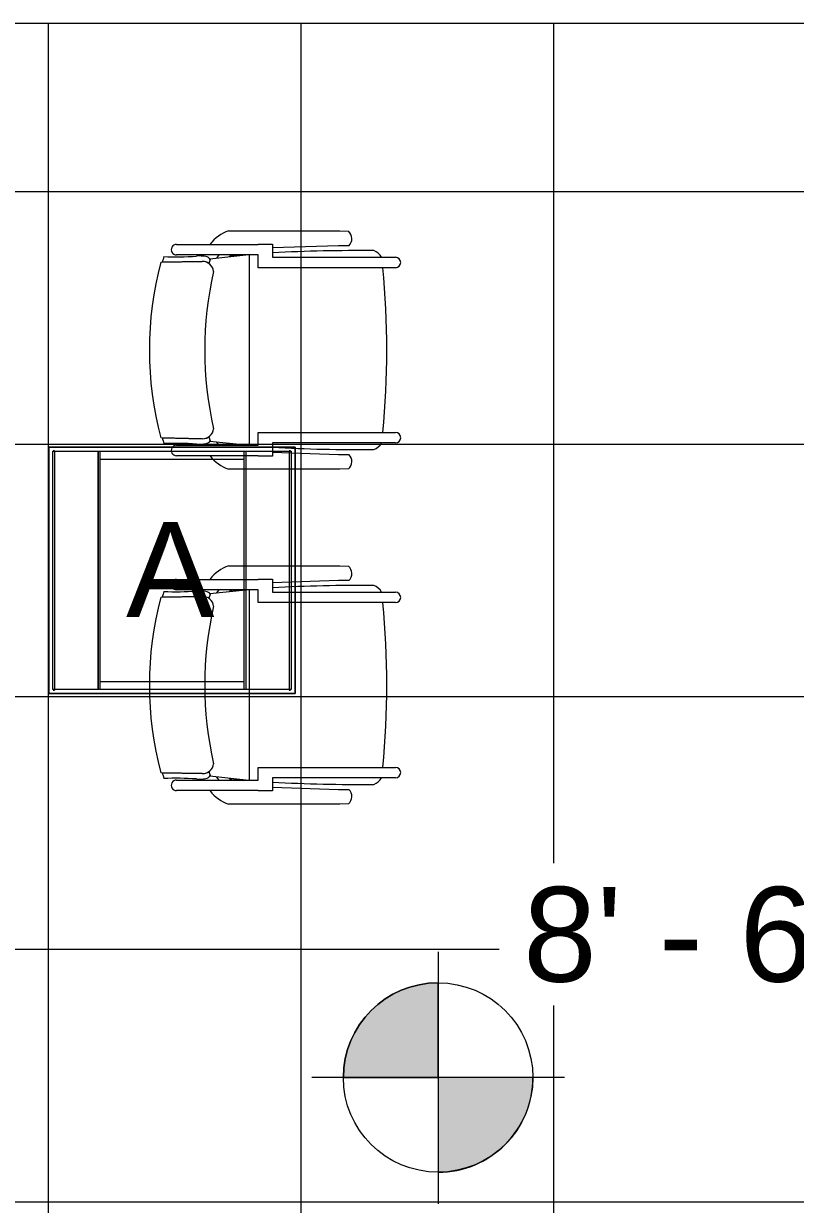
# Model space of a CAD drawing. Header units: inches. Extents: x -1206 to 1060, y -822 to 854.
# Drawn here: x -6.3 to 67, y -98.2 to 14 of the extents above; entities that cross this region are included whole.
import ezdxf

# ---------------------------------------------------------------- set-up
doc = ezdxf.new("R2010")
doc.units = ezdxf.units.IN
doc.header["$MEASUREMENT"] = 0
for name, color, linetype, lineweight in [('X1$0$A-CLNG', 13, 'Continuous', 13), ('X1$0$A-CLNG-PATT', 13, 'Continuous', 13), ('X1$0$A-WALL', 113, 'Continuous', 13), ('X1$0$E-LITE-EQPM', 33, 'Continuous', 9), ('X1$0$E-LITE-EQPM-IDEN', 33, 'Continuous', 9), ('X1$0$G-ANNO-DIMS', 111, 'Continuous', 9), ('X1$0$I-FURN', 30, 'Continuous', 9)]:
    doc.layers.add(name, color=color, linetype=linetype, lineweight=lineweight)
doc.styles.add('X1$0$Arial', font='arial.ttf', dxfattribs={"height": 8.999999999999991})

# ---------------------------------------------------------------- blocks, each defined once
blk = doc.blocks.new('X1$0$F-Haworth_Chair_X99-Seminar - X99 Seminar Chair with Glides-5034159-FIRST FLOOR RCP')
at = {"layer": 'X1$0$I-FURN'}
for p, q in [((-8.819570426643756, -0.8925494641141984), (-8.819570426643773, 10.77833585943518)), ((-7.828603339574118, 10.77833585943519), (-7.828603339574097, -2.27054672004128)), ((7.828603339575568, -2.27054672004128), (7.828603339575589, 10.77833585943519)), ((8.819570426645244, 10.77833585943518), (8.819570426645226, -0.8925494641141988)), ((-11.32417292118691, 5.481649725112688), (-11.29500691691706, 6.316854810634502)), ((-9.918558335967687, 6.364921454247101), (-9.918558335967685, 5.364921454247133)), ((9.918558335969154, 5.364921454247133), (9.918558335969157, 6.364921454247101)), ((11.29500691691853, 6.316854810634502), (11.32417292118838, 5.481649725112688)), ((-11.32417292118687, -5.05809713606885), (-11.32417292118689, 5.481649725112683)), ((-9.918558335967687, 5.364921454247133), (-9.705482499005956, -0.8925494641142581)), ((9.705482499007429, -0.8925494641142581), (9.918558335969157, 5.364921454247133)), ((11.32417292118836, 5.481649725112683), (11.32417292118834, -5.058097136068852)), ((-10.06957042664375, -0.8925494641142024), (-8.819570426643756, -0.8925494641141984)), ((-10.06957042664375, -2.270546720041287), (-10.06957042664375, -0.8925494641142024)), ((8.819570426645226, -0.8925494641141984), (10.06957042664523, -0.8925494641142024)), ((10.06957042664523, -0.8925494641142024), (10.06957042664522, -2.270546720041287)), ((-10.03789925041468, -2.270546720041287), (-10.06957042664375, -2.270546720041287)), ((-10.03789925041467, -10.02054672004128), (-10.03789925041468, -2.270546720041286)), ((-9.041880343971783, -2.270546720041284), (-9.041880343971773, -10.02054672004128)), ((-7.828603339574097, -2.27054672004128), (-9.041880343971783, -2.270546720041284)), ((-9.041880343971608, -3.121849652256108), (9.041880343973403, -3.121849652256049)), ((9.041880343973254, -2.270546720041284), (7.828603339575568, -2.27054672004128)), ((9.041880343973242, -10.02054672004128), (9.041880343973254, -2.270546720041284)), ((10.03789925041615, -2.270546720041287), (10.03789925041614, -10.02054672004128)), ((10.06957042664522, -2.270546720041287), (10.03789925041615, -2.270546720041287)), ((-8.680608624318566, -6.865956946998065), (-9.041880343971593, -3.428686139215465)), ((9.041880343973713, -3.428686139209323), (8.680608624320078, -6.86595694699769)), ((-9.041880343971705, -5.987114718055395), (-8.748016767090611, -6.224611309484306)), ((8.748016767091762, -6.224611309484565), (9.041880343973174, -5.987114718055395)), ((-8.609864881544665, -6.80971196428311), (-8.234737420038105, -6.94624719432734)), ((-8.422935226445931, -7.569171268942378), (-8.344757593437171, -11.36907113963429)), ((-8.341703794206929, -11.51750402067099), (-8.422935226445931, -7.569171268942446)), ((8.234737420039576, -6.94624719432734), (8.609864881546136, -6.80971196428311)), ((8.4229352264474, -7.569171268942446), (8.341693495862232, -11.51800458180039)), ((8.344757593438642, -11.36907113963429), (8.422935226447402, -7.569171268942378))]:
    blk.add_line(p, q, dxfattribs=at)
for centre, radius, start, end in [((-8.324086883108945, 10.77833585943518), 0.4954835435348262, 8.205831078175873e-13, 180.0000000000004), ((8.324086883110418, 10.77833585943518), 0.495483543534827, 6.162328767615994e-13, 179.9999999999999), ((-8.213386158982706, 8.27871519488173), 1.313538391750254, 117.6472601359962, 159.9567491976252), ((9.605649609056852e-13, -75.00753846055763), 84.96309728480021, 84.71194206674534, 95.2880579332559), ((8.213386158984177, 8.27871519488173), 1.313538391750255, 20.04325080237585, 62.35273986399929), ((144.0649190457845, 7.322095333478877), 153.5187340147624, 179.474948162566, 183.0680663473001), ((-144.0649190458015, 7.322095333479727), 153.5187340147808, 356.9319336527, 0.5250518374347706), ((-10.58366280581512, 5.678823093103245), 0.9555600017661421, 45.89014362710768, 138.1098563728949), ((10.58366280581659, 5.678823093103242), 0.9555600017661436, 41.89014362710635, 134.1098563728935), ((144.0649190457845, 7.322095333478877), 153.5187340147623, 184.0893717944817, 184.5213232809724), ((-144.0649190458015, 7.322095333479727), 153.5187340147808, 355.4786767190283, 355.9106282055182), ((-7.871855547715771, -3.924436860996667), 3.633686194922235, 198.1789341128339, 233.1331214573948), ((-8.236038694355733, -4.592080668149852), 0.7634741367699536, 194.2337537568683, 212.3683761056255), ((8.236038694357205, -4.592080668149854), 0.7634741367699526, 327.6316238944522, 345.7662462431373), ((7.871855547717241, -3.924436860996666), 3.633686194922231, 306.8668785426056, 341.8210658871666), ((-7.369641273754437, -7.547501216865815), 1.053516844636797, 95.95537142783688, 181.1786143726695), ((4.11670697531008e-13, 26.49489004856752), 33.83157789672385, 257.2284590713251, 282.7715409286731), ((7.369641273755907, -7.547501216865815), 1.053516844636797, 358.821385627331, 84.04462857221277), ((-4.708018724093999, 1.148173546689498), 9.612083956419132, 243.1230662951259, 243.9964054105158), ((-5.200702521747142, -7.86450628266846), 3.739167988326884, 170.0935796350282, 184.0143474058679), ((-8.279941661204363, -7.326737456369237), 0.6133226644977433, 122.5426762066921, 170.0935796350304), ((-7.369641273754433, -7.547501216865753), 1.053516844636803, 145.2001546139941, 181.178614372668), ((7.369641273755902, -7.547501216865756), 1.053516844636804, 358.8213856273304, 34.79984538600488), ((8.27994166120582, -7.326737456369243), 0.61332266449776, 9.906420364971083, 57.45732379330831), ((5.200702521748712, -7.86450628266846), 3.739167988326784, 355.9856525941323, 9.906420364973103), ((4.708018724095368, 1.148173546689734), 9.612083956419376, 296.0035945894825, 296.8769337048745), ((-36.062156889033, -10.03031532319606), 27.1981895986439, 357.4881782974307, 4.014347405864387), ((36.06215688903448, -10.03031532319607), 27.19818959864391, 175.9856525941345, 182.5118217025675), ((-9.539889797193222, -10.02054672004128), 0.4980094532214494, 180, 6.131073365081794e-13), ((9.539889797194691, -10.02054672004128), 0.4980094532214494, 180, 6.131073365081794e-13), ((0.002064612428876344, 20.72867255372102), 33.16526181323876, 254.4477637635459, 255.4234282194683), ((0.000949253462585009, 20.29190370350039), 32.88522889743001, 255.3040258467093, 284.6925359998273), ((-0.002064612432477464, 20.72867255373945), 33.16526181325784, 284.5765717805326, 285.5522362364544)]:
    blk.add_arc(centre, radius, start, end, dxfattribs=at)
blk = doc.blocks.new('X1$0$L-Recessed-Axis-Duo - 2 x 2-V14-FIRST FLOOR RCP')
at = {"layer": 'X1$0$E-LITE-EQPM'}
for p, q in [((-11.70124999999959, 11.7012500000007), (-11.70124999999959, -11.70124999999942)), ((11.70125000000061, 11.7012500000007), (-11.70124999999959, 11.7012500000007)), ((-11.37499999999974, 11.26001541712425), (-11.37499999999974, 11.27436132113721)), ((-11.37499999999974, 11.13871248809951), (-11.37499999999974, 11.26001541712425)), ((-11.3212503404504, 11.32125034045099), (-11.3212503404504, -11.32125034045033)), ((11.3212503404509, 11.32125034045099), (-11.3212503404504, 11.32125034045098)), ((11.3212503404509, -11.32125034045032), (11.3212503404509, 11.32125034045099)), ((11.37500000000194, 11.27436132113729), (11.37500000000194, 11.26001541712425)), ((11.37500000000194, 11.26001541712425), (11.37500000000194, 11.13871248809951)), ((11.70125000000061, -11.70124999999942), (11.70125000000061, 11.7012500000007)), ((11.37500000000194, 11.13871248809951), (-11.37499999999974, 11.13871248809951)), ((11.32125034045088, 7.025524577924568), (-11.32125034045037, 7.025524577924568)), ((11.32125034045088, 7.015847702113351), (-11.32125034045037, 7.015847702113351)), ((-11.32125034045012, 6.852663287769388), (11.32125034045114, 6.852663287769388)), ((-10.57125025785035, 6.863553461615094), (-10.57125025785035, -6.863553461615235)), ((10.57125025785085, -6.863215716456179), (10.57125025785085, 6.863215716455961)), ((11.32125034045114, -6.852663287768961), (-11.32125034045012, -6.852663287768961)), ((11.32125034045088, -7.015847702113612), (-11.32125034045037, -7.015847702113612)), ((11.32125034045088, -7.025524577924827), (-11.32125034045037, -7.025524577924827)), ((-11.37499999999974, -11.26001541712435), (-11.37499999999974, -11.13871248810012)), ((11.37500000000194, -11.13871248810012), (-11.37499999999974, -11.13871248810012)), ((11.37500000000194, -11.13871248810012), (11.37500000000194, -11.26001541712435)), ((-11.70124999999959, -11.70124999999942), (11.70125000000061, -11.70124999999942)), ((-11.37499999999974, -11.2743613211372), (-11.37499999999974, -11.26001541712435)), ((-11.3212503404504, -11.32125034045032), (11.3212503404509, -11.32125034045032)), ((11.37500000000193, -11.26001541712435), (11.37500000000193, -11.27436132113728))]:
    blk.add_line(p, q, dxfattribs=at)
for points, knots in [([(-11.64125001675038, 11.64125001675096), (-11.64660277706012, 11.64648600304518), (-11.65431583323239, 11.65433927915206), (-11.66427681762281, 11.66427666576342), (-11.67133766628085, 11.67133580883766), (-11.67787256750439, 11.67788014914007), (-11.68380222611832, 11.6837977483684), (-11.68897699868519, 11.68898732805266), (-11.69336573628239, 11.69336016269693), (-11.69682921501146, 11.69684117998933), (-11.70022710545539, 11.70021528227364), (-11.70122677902002, 11.7012500000004), (-11.70124999999982, 11.7012500000004)], [-1, -1, -1, -1, -0.8333333333333333, -0.75, -0.6666666666666666, -0.5833333333333333, -0.5, -0.4166666666666666, -0.3333333333333333, -0.25, -0.1666666666666667, 0, 0, 0, 0]), ([(11.70125000000032, 11.7012500000004), (11.70125000000032, 11.7012267790206), (11.70021528227355, 11.70022710545597), (11.69684117998925, 11.69682921501204), (11.69336016269685, 11.69336573628298), (11.68898732805257, 11.68897699868577), (11.68379774836832, 11.6838022261189), (11.67788014913999, 11.67787256750498), (11.67133580883757, 11.67133766628143), (11.66427666576333, 11.66427681762339), (11.65433927915198, 11.65431583323298), (11.64648600304509, 11.6466027770607), (11.64125001675088, 11.64125001675096)], [0, 0, 0, 0, 0.1666666666666667, 0.25, 0.3333333333333333, 0.4166666666666666, 0.5, 0.5833333333333333, 0.6666666666666666, 0.75, 0.8333333333333334, 1, 1, 1, 1]), ([(-11.70124999999982, -11.70124999999974), (-11.70124999999982, -11.70122677901994), (-11.70021528227305, -11.70022710545531), (-11.69684117998876, -11.69682921501138), (-11.69336016269634, -11.69336573628232), (-11.68898732805207, -11.68897699868511), (-11.68379774836782, -11.68380222611823), (-11.67788014913949, -11.67787256750431), (-11.67133580883706, -11.67133766628077), (-11.66427666576283, -11.66427681762273), (-11.65433927915148, -11.65431583323231), (-11.6464860030446, -11.64660277706004), (-11.64125001675037, -11.6412500167503)], [0, 0, 0, 0, 0.1666666666666667, 0.25, 0.3333333333333333, 0.4166666666666666, 0.5, 0.5833333333333333, 0.6666666666666666, 0.75, 0.8333333333333334, 1, 1, 1, 1]), ([(11.70125000000032, -11.70124999999974), (11.70122677902052, -11.70124999999974), (11.70022710545588, -11.70021528227297), (11.69682921501196, -11.69684117998868), (11.6933657362829, -11.69336016269627), (11.68897699868568, -11.68898732805199), (11.68380222611881, -11.68379774836774), (11.67787256750489, -11.67788014913941), (11.67133766628135, -11.67133580883699), (11.66427681762331, -11.66427666576276), (11.65431583323289, -11.65433927915141), (11.64660277706061, -11.64648600304452), (11.64125001675088, -11.6412500167503)], [0, 0, 0, 0, 0.1666666666666667, 0.25, 0.3333333333333333, 0.4166666666666666, 0.5, 0.5833333333333333, 0.6666666666666666, 0.75, 0.8333333333333334, 1, 1, 1, 1])]:
    blk.add_open_spline(points, degree=3, knots=knots, dxfattribs=at)
blk = doc.blocks.new('X1$0$Spot Elevations - Spot Elevation - Target Filled-49714-FIRST FLOOR RCP')
at = {"layer": 'X1$0$G-ANNO-DIMS'}
h = blk.add_hatch(color=256, dxfattribs=at)
edge = h.paths.add_edge_path(flags=0)
edge.add_line((1.249000902703301e-16, 0), (-0.09374999999999985, 0))
edge.add_arc((4.891920202254595e-16, -2.60208521396521e-16), 0.09375000000000024, 90.00000000000063, 180.0000000000003, ccw=False)
edge.add_line((1.249000902703301e-16, 0.09375000000000007), (1.249000902703301e-16, 0))
h = blk.add_hatch(color=256, dxfattribs=at)
edge = h.paths.add_edge_path(flags=0)
edge.add_line((1.249000902703301e-16, 0), (0.09375000000000029, 0))
edge.add_arc((2.289834988289385e-16, 6.245004513516504e-17), 0.09374999999999996, 269.99999999999955, 359.99999999999966, ccw=False)
edge.add_line((1.249000902703301e-16, -0.09375), (1.249000902703301e-16, 0))
for p, q in [((-2.706168622523819e-16, 0.1243846875261664), (-2.706168622523819e-16, -0.125)), ((1.249000902703301e-16, 0), (1.249000902703301e-16, 0.09375000000000007)), ((0.1250000000000001, 7.067913962433002e-16), (-0.1249999999999998, 7.067913962433002e-16)), ((-0.09374999999999985, 0), (1.249000902703301e-16, 0)), ((1.249000902703301e-16, 0), (1.249000902703301e-16, -0.09375)), ((0.09375000000000029, 0), (1.249000902703301e-16, 0))]:
    blk.add_line(p, q, dxfattribs=at)
blk.add_circle((1.249000902703301e-16, 0), 0.09375000000000007, dxfattribs=at)
for centre, radius, start, end in [((4.891920202254595e-16, -2.60208521396521e-16), 0.09375000000000024, 90.0000000000002, 179.9999999999999), ((2.289834988289385e-16, 6.245004513516504e-17), 0.09374999999999996, 269.9999999999992, 359.9999999999993)]:
    blk.add_arc(centre, radius, start, end, dxfattribs=at)
blk = doc.blocks.new('X1')
at = {"layer": 'X1$0$A-CLNG-PATT'}
h = blk.add_hatch(dxfattribs=at)
h.set_pattern_fill('FP1_23', color=256, style=0, pattern_type=2)
h.set_pattern_definition([(90, (68.013, -49.98), (24, -1.469576158976824e-15), []), (0, (68.013, -49.98), (0, -24), [])])
h.paths.add_polyline_path([(-27.98680375499032, -160.9441201453454), (101.0705229517918, -160.9441201453454), (101.0705229517918, -123.9441201453419), (126.0705229517897, -123.9441201453419), (126.0705229517902, 13.9851245794365), (-27.98680375498486, 13.9851245794365), (-27.98680375499032, -121.6812050477134)], flags=0)
h.paths.add_polyline_path([(19.45119377725194, -121.6812050477134), (-3.951149972747884, -121.6812050477134), (-3.951149972747884, -98.27886129771285), (19.45119377725211, -98.27886129771336), (19.45119377725194, -119.8312611575047)], flags=0)
h.paths.add_polyline_path([(91.83936812001467, -121.6812050477129), (68.4370243700145, -121.6812050477129), (68.43702437001467, -98.27886129771336), (91.83936812001484, -98.27886129771319), (91.83936812001467, -119.8312611575047)], flags=0)
h.paths.add_polyline_path([(17.99842631217615, -49.68120504771371), (-3.951149972747884, -49.68120504771252), (-3.951149972747884, -26.27886129771354), (19.45119377725228, -26.27886129771354), (19.45119377725211, -49.68120504771354)], flags=0)
h.paths.add_polyline_path([(68.43702437001467, -49.68120504771354), (68.43702437001484, -26.27886129771337), (91.83936812001467, -26.27886129771337), (91.83936812001484, -49.68120504771303), (71.23155131217611, -49.68120504771337)], flags=0)
at = {"layer": 'X1$0$A-CLNG'}
for p, q in [((19.45119377725209, -26.27886129771331), (-3.951149972747906, -26.27886129771328)), ((-3.951149972747906, -26.27886129771327), (-3.951149972747948, -49.68120504771326)), ((19.45119377725205, -49.68120504771331), (19.45119377725209, -26.27886129771331)), ((-3.951149972747948, -49.68120504771326), (19.45119377725205, -49.68120504771331))]:
    blk.add_line(p, q, dxfattribs=at)
at = {"layer": 'X1$0$A-WALL'}
blk.add_line((132.0705229517907, 13.98512457943885), (-32.61180375498623, 13.98512457943938), dxfattribs=at)
at = {"layer": 'X1$0$E-LITE-EQPM', "extrusion": (0, 0, -1), "rotation": 90.0000000000001}
blk.add_blockref('X1$0$L-Recessed-Axis-Duo - 2 x 2-V14-FIRST FLOOR RCP', (-7.750021902251738, -37.98003317271353), dxfattribs=at)
at = {"layer": 'X1$0$G-ANNO-DIMS', "xscale": 95.99999999999994, "yscale": 95.99999999999994, "zscale": 95.99999999999994}
blk.add_blockref('X1$0$Spot Elevations - Spot Elevation - Target Filled-49714-FIRST FLOOR RCP', (33.03548191406951, -86.16433433892247), dxfattribs=at)
at = {"layer": 'X1$0$I-FURN', "rotation": 270.0000000000002}
for p in [(18.20513173565971, -17.03747650454018), (18.20513173565985, -48.86323943302086)]:
    blk.add_blockref('X1$0$F-Haworth_Chair_X99-Seminar - X99 Seminar Chair with Glides-5034159-FIRST FLOOR RCP', p, dxfattribs=at)
at = {"layer": 'X1$0$E-LITE-EQPM-IDEN', "insert": (3.397959788271711, -33.39027092197863), "char_height": 8.999999999999991, "width": 10.30199999999999, "attachment_point": 1, "style": 'X1$0$Arial'}
blk.add_mtext('A', dxfattribs=at)
at = {"layer": 'X1$0$G-ANNO-DIMS', "insert": (41.10434848508818, -68.05646724366899), "char_height": 9, "width": 38.23472022955523, "attachment_point": 1, "line_spacing_factor": 0.9417779076525876, "style": 'X1$0$Arial', "bg_fill": 3, "box_fill_scale": 1.25, "bg_fill_color": 256, "bg_fill_true_color": 13158600, "bg_fill_transparency": 0}
blk.add_mtext('8\' - 6"', dxfattribs=at)

msp = doc.modelspace()

# ---------------------------------------------------------------- block references
at = {"color": 253}
msp.add_blockref('X1', (0, 0), dxfattribs=at)

doc.saveas('drawing.dxf')
